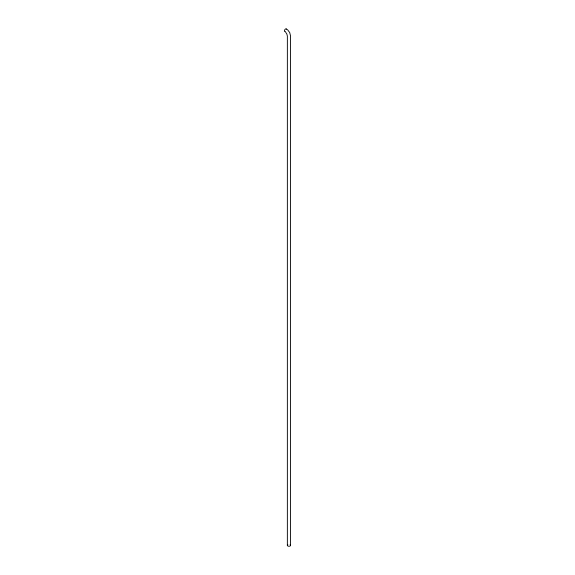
<?xml version="1.0" encoding="UTF-8"?>
<svg xmlns="http://www.w3.org/2000/svg" width="575" height="575" viewBox="0 0 575 575"><rect width="100%" height="100%" fill="white"/><g stroke="black" fill="none" stroke-linecap="round" stroke-linejoin="round"><path stroke-width="0.86" d="M287.457 29.577L289.699 32.559L290.569 36.038L290.569 545.323M285.667 32.272L286.832 33.975L287.363 36.096L287.363 545.323M290.102 544.669A1.603 0.927 0 0 1 290.102 545.977A1.603 0.927 0 0 1 287.831 545.977A1.603 0.927 0 0 1 287.831 544.669M286.681 29.21A1.603 0.862 -56.9 0 1 286.695 29.519M285.488 31.438A1.603 0.862 -56.9 0 1 284.618 30.108A1.603 0.862 -56.9 0 1 286.58 28.973"/></g></svg>
